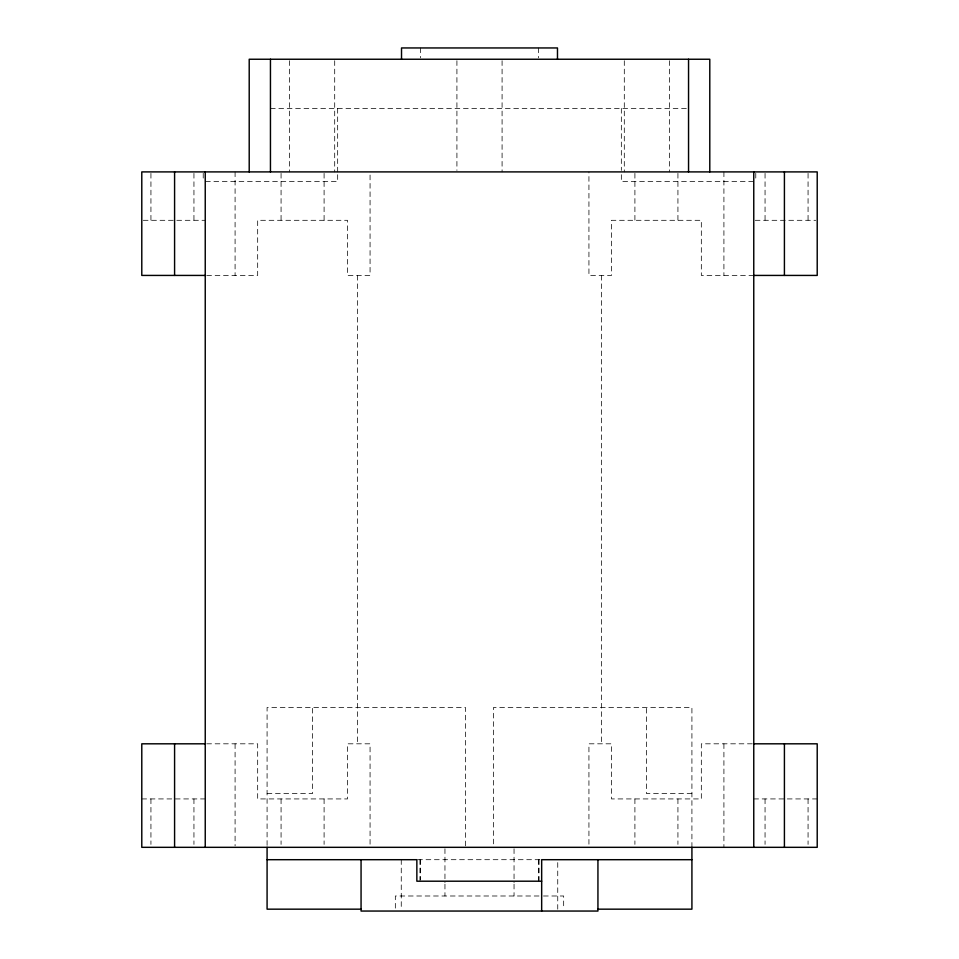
<?xml version="1.0" encoding="UTF-8"?>
<svg xmlns="http://www.w3.org/2000/svg" width="959" height="959" viewBox="0 0 959 959"><rect width="100%" height="100%" fill="white"/><g stroke="black" fill="none" stroke-linecap="round" stroke-linejoin="round"><path stroke-width="0.72" stroke-dasharray="4.79 3.6" d="M270.45 108.451L688.55 108.451M205.514 181.587L337.664 181.587L337.664 173.291M753.486 181.587L621.336 181.587L621.336 173.291M143.263 220.306L205.238 220.306M755.236 220.306L815.737 220.306M206.736 275.425L257.671 275.425L257.671 220.306L347.482 220.306L347.482 275.425L370.066 275.425L370.066 171.901M753.762 275.425L701.329 275.425L701.329 220.306L611.518 220.306L611.518 275.425L588.934 275.425L588.934 171.901M206.736 743.812L257.671 743.812L257.671 798.931L347.482 798.931L347.482 743.812L370.066 743.812L370.066 847.324M752.264 743.812L701.329 743.812L701.329 798.931L611.518 798.931L611.518 743.812L588.934 743.812L588.934 845.85M267.082 793.549L312.526 793.549L312.526 707.514M691.918 793.549L646.474 793.549L646.474 707.514M141.788 798.931L205.238 798.931M753.762 798.931L817.212 798.931M417.644 859.696L539.857 859.696M539.006 895.994L395.336 895.994L395.336 908.317M543.465 895.994L563.664 895.994L563.664 908.317M808.065 173.375L808.065 220.306M808.065 798.931L808.065 844.388M765.054 173.375L765.054 220.306M765.054 798.931L765.054 844.388M755.776 173.291L755.776 181.587M723.913 171.901L723.913 275.425M723.913 743.812L723.913 847.324M691.918 847.324L691.918 707.514L493.477 707.514L493.477 847.324M677.929 173.375L677.929 220.306M677.929 798.931L677.929 844.388M669.466 60.729L669.466 171.901M634.906 173.375L634.906 220.306M634.906 798.931L634.906 844.388M624.297 60.729L624.297 171.901M621.336 108.451L621.336 170.426M601.437 275.425L601.437 743.812M557.742 862.609L557.742 909.168M539.006 859.696L539.006 881.201M538.718 859.696L538.718 881.201M538.514 47.95L538.514 57.828M514.048 848.799L514.048 882.724M514.048 884.198L514.048 895.994M502.084 60.729L502.084 171.901M465.523 845.838L465.523 707.514L267.082 707.514L267.082 845.838M456.916 60.729L456.916 170.426M444.952 848.799L444.952 882.724M444.952 884.198L444.952 895.994M420.486 47.95L420.486 57.828M420.282 859.696L420.282 879.775M420.018 859.696L420.018 881.201M401.258 859.696L401.258 909.168M357.563 275.425L357.563 743.812M337.664 108.451L337.664 171.901M334.703 60.729L334.703 171.901M324.094 173.375L324.094 220.306M324.094 798.931L324.094 844.388M289.534 60.729L289.534 171.901M281.071 173.375L281.071 220.306M281.071 798.931L281.071 844.388M235.087 171.901L235.087 275.425M235.087 743.812L235.087 845.85M203.224 173.291L203.224 181.587M193.946 173.375L193.946 220.306M193.946 798.931L193.946 844.388M150.935 173.375L150.935 220.306M150.935 798.931L150.935 844.388"/><path stroke-width="1.44" d="M205.238 275.425L141.788 275.425L141.788 171.901L817.212 171.901L817.212 275.425L753.762 275.425M205.238 743.812L141.788 743.812L141.788 847.324L817.212 847.324L817.212 743.812L753.762 743.812M267.082 859.696L416.853 859.696L416.853 881.201L541.667 881.201M691.918 859.696L541.667 859.696L541.667 911.05M361.004 909.168L267.082 909.168L267.082 847.324M597.996 909.168L691.918 909.168L691.918 847.324M784.414 171.901L784.414 275.425M784.414 743.812L784.414 847.324M753.762 171.901L753.762 847.324M709.792 171.901L709.792 59.242L249.208 59.242L249.208 171.901M688.55 59.242L688.55 171.901M597.937 859.696L597.937 911.05L361.063 911.05L361.063 859.696M557.479 59.242L557.479 47.95L401.521 47.95L401.521 59.242M270.45 59.242L270.45 171.901M205.238 171.901L205.238 847.324M174.586 171.901L174.586 275.425M174.586 743.812L174.586 847.324"/></g></svg>
